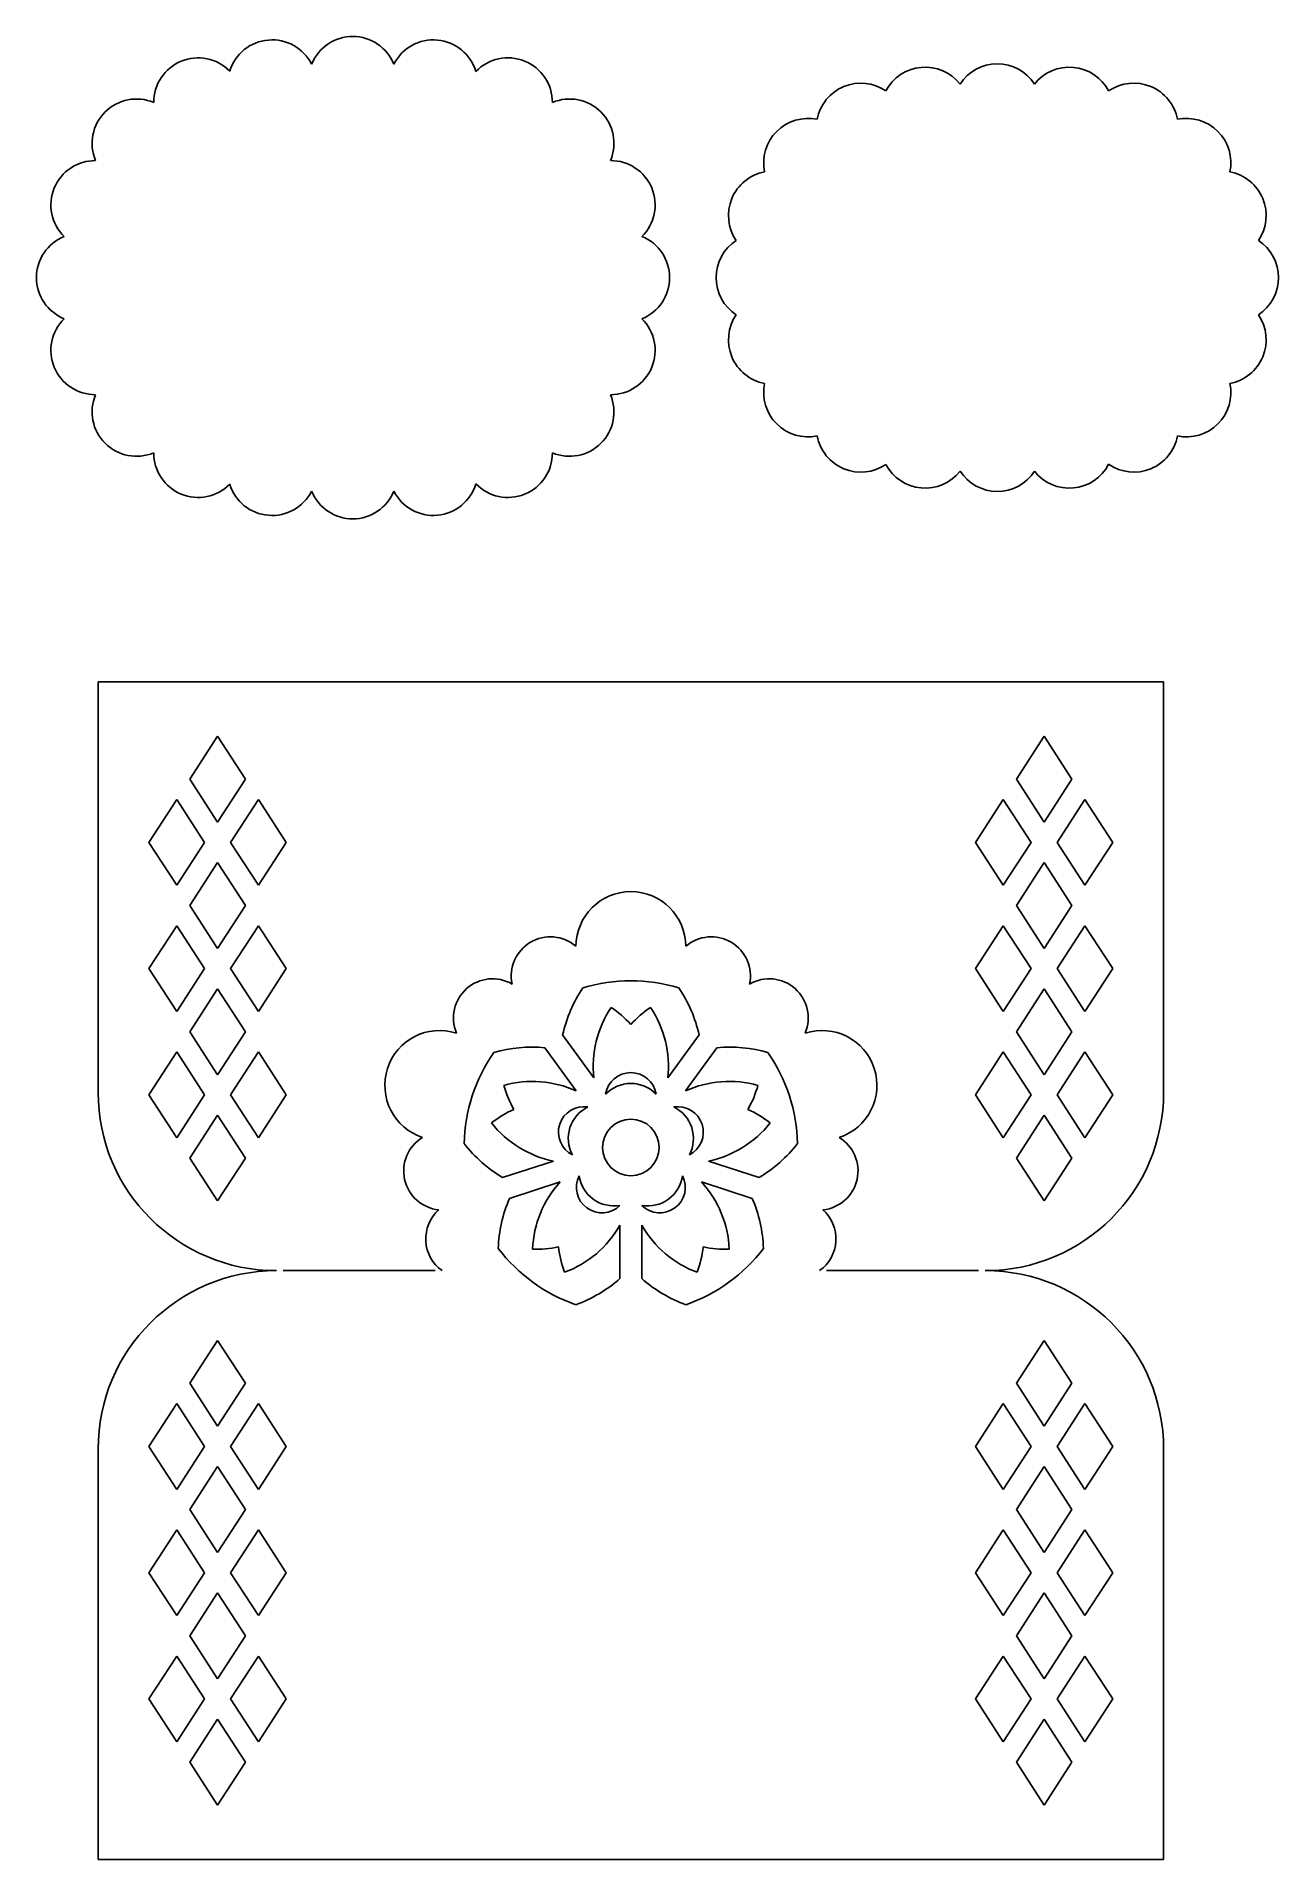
# Model space of a CAD drawing. Extents: x 337 to 428, y -227 to -94.
import ezdxf

# ---------------------------------------------------------------- set-up
doc = ezdxf.new("R2010")
doc.units = 0
doc.layers.get('0').update_dxf_attribs({"linetype": 'CONTINUOUS'})

msp = doc.modelspace()

# ---------------------------------------------------------------- linework, layer by layer
for p, q in [((341.476248, -171.278259), (341.476248, -141.332195)), ((341.476248, -141.332195), (419.155989, -141.332195)), ((419.155989, -171.278259), (419.155989, -141.332195)), ((348.160767, -148.440027), (350.185211, -145.309241)), ((352.209659, -148.440024), (350.185211, -145.309241)), ((408.422578, -148.440024), (410.447026, -145.309241)), ((412.47147, -148.440027), (410.447026, -145.309241)), ((350.185215, -151.570809), (348.160767, -148.440027)), ((350.185215, -151.570809), (352.209659, -148.440024)), ((410.447022, -151.570809), (408.422578, -148.440024)), ((410.447022, -151.570809), (412.47147, -148.440027)), ((345.183643, -153.044123), (347.208087, -149.913337)), ((349.232535, -153.04412), (347.208087, -149.913337)), ((351.137896, -153.044119), (353.16234, -149.913333)), ((355.186788, -153.044116), (353.16234, -149.913333)), ((405.445449, -153.044116), (407.469897, -149.913333)), ((409.494341, -153.044119), (407.469897, -149.913333)), ((411.399702, -153.04412), (413.42415, -149.913337)), ((415.448593, -153.044123), (413.42415, -149.913337)), ((347.208091, -156.174905), (345.183643, -153.044123)), ((347.208091, -156.174905), (349.232535, -153.04412)), ((353.162344, -156.174901), (351.137896, -153.044119)), ((353.162344, -156.174901), (355.186788, -153.044116)), ((407.469893, -156.174901), (405.445449, -153.044116)), ((407.469893, -156.174901), (409.494341, -153.044119)), ((413.424145, -156.174905), (411.399702, -153.04412)), ((413.424145, -156.174905), (415.448593, -153.044123)), ((348.160773, -157.648215), (350.185217, -154.51743)), ((352.209665, -157.648212), (350.185217, -154.51743)), ((408.422572, -157.648212), (410.44702, -154.51743)), ((412.471464, -157.648215), (410.44702, -154.51743)), ((350.185221, -160.778998), (348.160773, -157.648215)), ((350.185221, -160.778998), (352.209665, -157.648212)), ((410.447016, -160.778998), (408.422572, -157.648212)), ((410.447016, -160.778998), (412.471464, -157.648215)), ((345.183649, -162.252311), (347.208093, -159.121526)), ((349.232541, -162.252308), (347.208093, -159.121526)), ((351.137902, -162.252307), (353.162346, -159.121522)), ((355.186794, -162.252304), (353.162346, -159.121522)), ((405.445443, -162.252304), (407.469891, -159.121522)), ((409.494335, -162.252307), (407.469891, -159.121522)), ((411.399695, -162.252308), (413.424143, -159.121526)), ((415.448587, -162.252311), (413.424143, -159.121526)), ((347.208097, -165.383094), (345.183649, -162.252311)), ((347.208097, -165.383094), (349.232541, -162.252308)), ((353.16235, -165.38309), (351.137902, -162.252307)), ((353.16235, -165.38309), (355.186794, -162.252304)), ((407.469887, -165.38309), (405.445443, -162.252304)), ((407.469887, -165.38309), (409.494335, -162.252307)), ((413.424139, -165.383094), (411.399695, -162.252308)), ((413.424139, -165.383094), (415.448587, -162.252311)), ((348.160779, -166.856403), (350.185223, -163.725618)), ((352.209671, -166.8564), (350.185223, -163.725618)), ((408.422566, -166.8564), (410.447014, -163.725618)), ((412.471458, -166.856403), (410.447014, -163.725618)), ((350.185227, -169.987186), (348.160779, -166.856403)), ((350.185227, -169.987186), (352.209671, -166.8564)), ((377.624757, -170.22624), (375.338104, -167.078936)), ((383.007498, -170.226236), (385.294147, -167.078929)), ((410.44701, -169.987186), (408.422566, -166.8564)), ((410.44701, -169.987186), (412.471458, -166.856403)), ((345.183656, -171.460499), (347.208099, -168.329714)), ((349.232547, -171.460497), (347.208099, -168.329714)), ((351.137908, -171.460495), (353.162352, -168.32971)), ((355.1868, -171.460493), (353.162352, -168.32971)), ((376.33033, -171.166697), (374.043677, -168.019393)), ((384.301926, -171.166692), (386.588575, -168.019385)), ((405.445437, -171.460493), (407.469885, -168.32971)), ((409.494329, -171.460495), (407.469885, -168.32971)), ((411.399689, -171.460497), (413.424137, -168.329714)), ((415.448581, -171.460499), (413.424137, -168.329714)), ((347.208104, -174.591282), (345.183656, -171.460499)), ((347.208104, -174.591282), (349.232547, -171.460497)), ((353.162356, -174.591278), (351.137908, -171.460495)), ((353.162356, -174.591278), (355.1868, -171.460493)), ((407.469881, -174.591278), (405.445437, -171.460493)), ((407.469881, -174.591278), (409.494329, -171.460495)), ((413.424133, -174.591282), (411.399689, -171.460497)), ((413.424133, -174.591282), (415.448581, -171.460499)), ((348.160785, -176.064591), (350.185229, -172.933806)), ((352.209677, -176.064589), (350.185229, -172.933806)), ((408.42256, -176.064589), (410.447008, -172.933806)), ((412.471452, -176.064591), (410.447008, -172.933806)), ((350.185233, -179.195374), (348.160785, -176.064591)), ((350.185233, -179.195374), (352.209677, -176.064589)), ((374.666975, -176.285989), (370.967097, -177.488155)), ((385.965287, -176.285982), (389.665168, -177.488143)), ((410.447004, -179.195374), (408.42256, -176.064589)), ((410.447004, -179.195374), (412.471452, -176.064591)), ((375.161404, -177.807679), (371.461525, -179.009845)), ((385.470861, -177.807672), (389.170742, -179.009834)), ((379.516135, -180.971572), (379.516137, -184.861855)), ((381.116135, -180.971571), (381.116137, -184.861854)), ((354.976248, -184.278259), (366.051688, -184.278259)), ((405.655989, -184.278259), (394.580549, -184.278259)), ((350.185233, -189.361144), (348.160785, -192.491927)), ((350.185233, -189.361144), (352.209677, -192.49193)), ((410.447004, -189.361144), (408.42256, -192.49193)), ((410.447004, -189.361144), (412.471452, -192.491927)), ((348.160785, -192.491927), (350.185229, -195.622712)), ((352.209677, -192.49193), (350.185229, -195.622712)), ((408.42256, -192.49193), (410.447008, -195.622712)), ((412.471452, -192.491927), (410.447008, -195.622712)), ((347.208104, -193.965236), (345.183656, -197.096019)), ((347.208104, -193.965236), (349.232547, -197.096022)), ((353.162356, -193.96524), (351.137908, -197.096023)), ((353.162356, -193.96524), (355.1868, -197.096026)), ((407.469881, -193.96524), (405.445437, -197.096026)), ((407.469881, -193.96524), (409.494329, -197.096023)), ((413.424133, -193.965236), (411.399689, -197.096022)), ((413.424133, -193.965236), (415.448581, -197.096019)), ((341.476248, -197.278259), (341.476248, -227.224324)), ((345.183656, -197.096019), (347.208099, -200.226805)), ((349.232547, -197.096022), (347.208099, -200.226805)), ((351.137908, -197.096023), (353.162352, -200.226808)), ((355.1868, -197.096026), (353.162352, -200.226808)), ((405.445437, -197.096026), (407.469885, -200.226808)), ((409.494329, -197.096023), (407.469885, -200.226808)), ((411.399689, -197.096022), (413.424137, -200.226805)), ((415.448581, -197.096019), (413.424137, -200.226805)), ((419.155989, -197.278259), (419.155989, -227.224324)), ((350.185227, -198.569333), (348.160779, -201.700115)), ((350.185227, -198.569333), (352.209671, -201.700118)), ((410.44701, -198.569333), (408.422566, -201.700118)), ((410.44701, -198.569333), (412.471458, -201.700115)), ((348.160779, -201.700115), (350.185223, -204.830901)), ((352.209671, -201.700118), (350.185223, -204.830901)), ((408.422566, -201.700118), (410.447014, -204.830901)), ((412.471458, -201.700115), (410.447014, -204.830901)), ((347.208097, -203.173425), (345.183649, -206.304207)), ((347.208097, -203.173425), (349.232541, -206.30421)), ((353.16235, -203.173429), (351.137902, -206.304211)), ((353.16235, -203.173429), (355.186794, -206.304214)), ((407.469887, -203.173429), (405.445443, -206.304214)), ((407.469887, -203.173429), (409.494335, -206.304211)), ((413.424139, -203.173425), (411.399695, -206.30421)), ((413.424139, -203.173425), (415.448587, -206.304207)), ((345.183649, -206.304207), (347.208093, -209.434993)), ((349.232541, -206.30421), (347.208093, -209.434993)), ((351.137902, -206.304211), (353.162346, -209.434997)), ((355.186794, -206.304214), (353.162346, -209.434997)), ((405.445443, -206.304214), (407.469891, -209.434997)), ((409.494335, -206.304211), (407.469891, -209.434997)), ((411.399695, -206.30421), (413.424143, -209.434993)), ((415.448587, -206.304207), (413.424143, -209.434993)), ((350.185221, -207.777521), (348.160773, -210.908304)), ((350.185221, -207.777521), (352.209665, -210.908306)), ((410.447016, -207.777521), (408.422572, -210.908306)), ((410.447016, -207.777521), (412.471464, -210.908304)), ((348.160773, -210.908304), (350.185217, -214.039089)), ((352.209665, -210.908306), (350.185217, -214.039089)), ((408.422572, -210.908306), (410.44702, -214.039089)), ((412.471464, -210.908304), (410.44702, -214.039089)), ((347.208091, -212.381613), (345.183643, -215.512396)), ((347.208091, -212.381613), (349.232535, -215.512398)), ((353.162344, -212.381617), (351.137896, -215.5124)), ((353.162344, -212.381617), (355.186788, -215.512402)), ((407.469893, -212.381617), (405.445449, -215.512402)), ((407.469893, -212.381617), (409.494341, -215.5124)), ((413.424145, -212.381613), (411.399702, -215.512398)), ((413.424145, -212.381613), (415.448593, -215.512396)), ((345.183643, -215.512396), (347.208087, -218.643181)), ((349.232535, -215.512398), (347.208087, -218.643181)), ((351.137896, -215.5124), (353.16234, -218.643185)), ((355.186788, -215.512402), (353.16234, -218.643185)), ((405.445449, -215.512402), (407.469897, -218.643185)), ((409.494341, -215.5124), (407.469897, -218.643185)), ((411.399702, -215.512398), (413.42415, -218.643181)), ((415.448593, -215.512396), (413.42415, -218.643181)), ((350.185215, -216.985709), (348.160767, -220.116492)), ((350.185215, -216.985709), (352.209659, -220.116495)), ((410.447022, -216.985709), (408.422578, -220.116495)), ((410.447022, -216.985709), (412.47147, -220.116492)), ((348.160767, -220.116492), (350.185211, -223.247277)), ((352.209659, -220.116495), (350.185211, -223.247277)), ((408.422578, -220.116495), (410.447026, -223.247277)), ((412.47147, -220.116492), (410.447026, -223.247277)), ((341.476248, -227.224324), (419.155989, -227.224324))]:
    msp.add_line(p, q)
msp.add_circle((380.316131, -175.291633), 2.061748)
for centre, radius, start, end in [((360.040737, -97.507943), 3.236172, 22.148319, 157.851681), ((354.159255, -97.755797), 3.236172, 26.974515, 162.677877), ((365.922219, -97.755797), 3.236172, 16.707112, 153.025485), ((348.767534, -99.066478), 3.236172, 44.648319, 180.351681), ((371.356448, -99.066478), 3.236172, 359.648319, 136.172527), ((401.769766, -99.746332), 3.236172, 38.125958, 152.29896), ((407.031538, -99.507903), 3.236172, 33.125726, 147.063043), ((412.280458, -99.746332), 3.236172, 27.571446, 141.672584), ((397.079184, -100.914238), 3.236172, 55.664512, 169.335488), ((416.983892, -100.914238), 3.236172, 10.664512, 124.53851), ((344.274666, -102.068517), 3.236172, 67.148319, 202.851681), ((375.849317, -102.068517), 3.236172, 337.148319, 112.851681), ((393.235162, -103.482731), 3.236172, 78.164512, 191.835488), ((420.827914, -103.482731), 3.236172, 348.164512, 101.835488), ((341.272627, -106.561386), 3.236172, 89.648319, 225.351681), ((378.851356, -106.561386), 3.236172, 314.648319, 90.351681), ((390.666668, -107.326753), 3.236172, 100.664512, 214.335488), ((423.396408, -107.326753), 3.236172, 325.664512, 79.335488), ((340.218451, -111.861086), 3.236172, 112.148319, 247.851681), ((379.905532, -111.861086), 3.236172, 292.148319, 67.851681), ((389.764733, -111.861086), 3.236172, 123.164512, 236.835488), ((424.298343, -111.861086), 3.236172, 303.164512, 56.835488), ((341.272627, -117.160787), 3.236172, 134.648319, 270.351681), ((378.851356, -117.160787), 3.236172, 269.648319, 45.351681), ((390.666668, -116.39542), 3.236172, 145.664512, 259.335488), ((423.396408, -116.39542), 3.236172, 280.664512, 34.335488), ((393.235162, -120.239442), 3.236172, 168.164512, 281.835488), ((420.827914, -120.239442), 3.236172, 258.164512, 11.835488), ((344.274666, -121.653655), 3.236172, 157.148319, 292.851681), ((375.849317, -121.653655), 3.236172, 247.148319, 22.851681), ((397.079184, -122.807935), 3.236172, 190.664512, 304.335488), ((416.983892, -122.807935), 3.236172, 235.46149, 349.335488), ((348.767534, -124.655694), 3.236172, 179.648319, 315.351681), ((371.356448, -124.655694), 3.236172, 223.827473, 0.351681), ((401.769766, -123.975841), 3.236172, 207.70104, 321.874042), ((407.031538, -124.21427), 3.236172, 212.936957, 326.874274), ((412.280458, -123.975841), 3.236172, 218.327416, 332.428554), ((354.159255, -125.966376), 3.236172, 197.322123, 333.025485), ((360.040737, -126.21423), 3.236172, 202.148319, 337.851681), ((365.922219, -125.966376), 3.236172, 206.974515, 343.292888), ((380.316121, -160.636735), 4, 0.149967, 179.850099), ((374.449454, -162.78343), 2.852689, 49.129005, 191.992328), ((386.182782, -162.78343), 2.852689, 348.007672, 130.870995), ((370.233013, -165.846858), 2.852689, 60.007748, 202.871071), ((380.316131, -175.291633), 12.154898, 73.303219, 106.696857), ((390.399224, -165.846858), 2.852689, 337.128929, 119.992252), ((385.339356, -169.37497), 10.261424, 146.083152, 167.070387), ((375.292898, -169.374976), 10.261424, 12.929689, 33.916924), ((385.339356, -169.37497), 7.761424, 146.420983, 186.29685), ((374.588241, -171.553664), 7.761424, 42.439194, 56.490523), ((386.044015, -171.553656), 7.761424, 123.509553, 137.560882), ((375.292898, -169.374976), 7.761424, 353.703226, 33.579093), ((366.378491, -170.76303), 4, 72.149977, 251.850099), ((394.253746, -170.76303), 4, 288.149901, 107.850023), ((380.316131, -175.291633), 12.154898, 145.303219, 178.696857), ((373.136791, -178.240664), 10.261424, 84.929689, 105.916924), ((387.495474, -178.240654), 10.261424, 74.083152, 95.070387), ((380.316131, -175.291633), 12.154898, 1.303219, 34.696857), ((380.316128, -171.696537), 1.861748, 9.081178, 170.918898), ((354.476248, -171.278259), 13, 180, 270), ((373.136791, -178.240664), 7.761424, 65.703226, 105.579093), ((378.531117, -168.688993), 7.761424, 195.509553, 209.560882), ((380.316129, -173.186729), 2.561748, 44.140076, 135.86), ((387.495474, -178.240654), 7.761424, 74.420983, 114.29685), ((382.101136, -168.688991), 7.761424, 330.439194, 344.490523), ((406.155989, -171.278259), 13, 270, 0), ((374.991095, -179.584083), 7.761424, 114.439194, 128.490523), ((376.89699, -174.180689), 1.861748, 81.081178, 242.918898), ((378.314248, -174.641183), 2.561748, 116.140076, 207.86), ((383.73527, -174.180685), 1.861748, 297.081178, 98.918898), ((382.318013, -174.641181), 2.561748, 332.140076, 63.86), ((385.641172, -179.584076), 7.761424, 51.509553, 65.560882), ((376.241311, -168.685913), 7.761424, 218.420983, 258.29685), ((384.390941, -168.685907), 7.761424, 281.703226, 321.579093), ((366.60722, -177.005927), 2.852689, 121.129005, 263.992328), ((376.241311, -168.685913), 10.261424, 218.083152, 239.070387), ((384.390941, -168.685907), 10.261424, 300.929689, 321.916924), ((394.025017, -177.005927), 2.852689, 276.007672, 58.870995), ((380.902288, -183.030891), 7.761424, 137.703226, 177.579093), ((378.202988, -178.200129), 1.861748, 153.081178, 314.918898), ((379.078901, -176.994537), 2.561748, 188.140076, 279.86), ((382.429277, -178.200126), 1.861748, 225.081178, 26.918898), ((381.553363, -176.994535), 2.561748, 260.140076, 351.86), ((379.729984, -183.030892), 7.761424, 2.420983, 42.29685), ((380.902288, -183.030891), 10.261424, 156.929689, 177.916924), ((379.729984, -183.030892), 10.261424, 2.083152, 23.070387), ((368.217761, -181.962652), 2.852689, 132.007748, 234.265083), ((392.414475, -181.962652), 2.852689, 305.734917, 47.992252), ((372.774529, -177.125737), 7.761424, 290.420983, 330.29685), ((387.857735, -177.125727), 7.761424, 209.703226, 249.579093), ((380.316131, -175.291633), 12.154898, 217.303219, 250.696857), ((373.485047, -174.948954), 7.761424, 267.509553, 281.560882), ((382.752967, -181.682483), 7.761424, 186.439194, 200.490523), ((380.316131, -175.291633), 12.154898, 289.303219, 322.696857), ((377.879303, -181.682486), 7.761424, 339.509553, 353.560882), ((387.147214, -174.948945), 7.761424, 258.439194, 272.490523), ((354.476248, -197.278259), 13, 90, 180), ((406.155989, -197.278259), 13, 360, 90), ((372.774529, -177.125737), 10.261424, 290.083152, 311.070387), ((387.857735, -177.125727), 10.261424, 228.929689, 249.916924)]:
    msp.add_arc(centre, radius, start, end)

doc.saveas('drawing.dxf')
